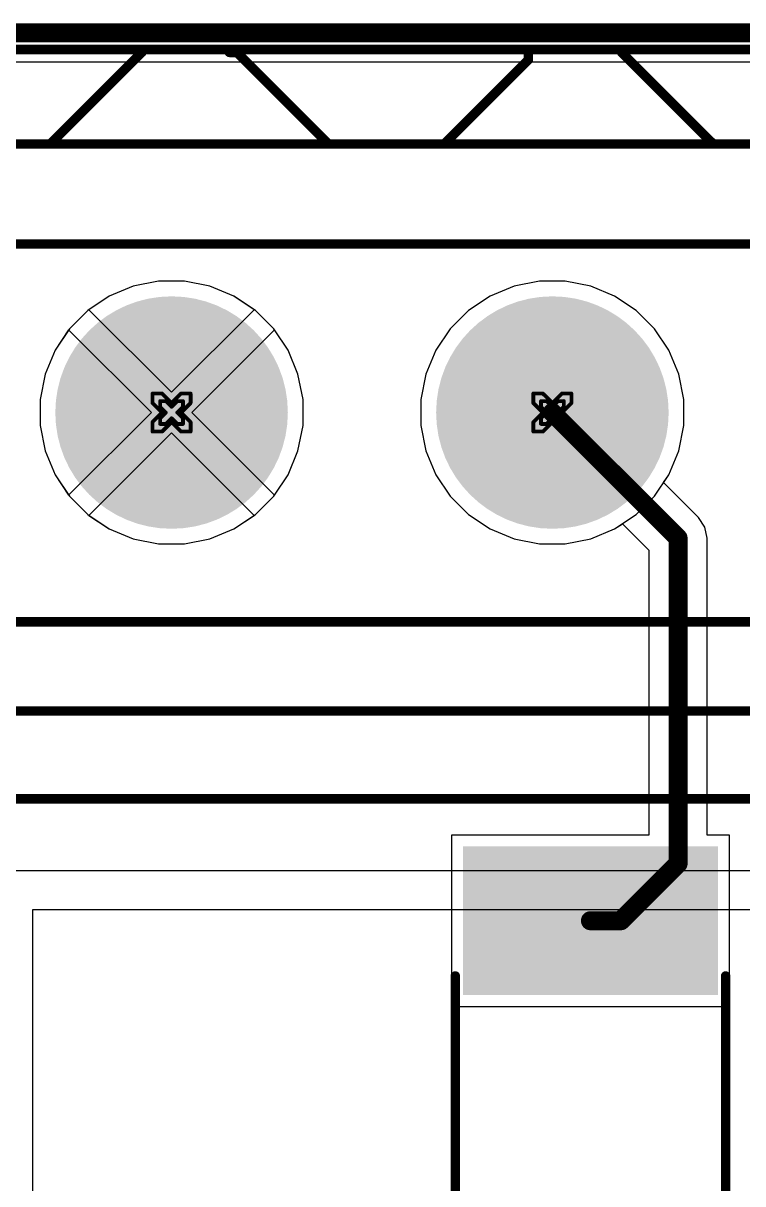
# Model space of a CAD drawing. Header units: inches. Extents: x 0 to 5401, y 0 to 5414.
# Drawn here: x 9.3 to 18.9, y 101.64 to 117.13 of the extents above; entities that cross this region are included whole.
import ezdxf

# ---------------------------------------------------------------- set-up
doc = ezdxf.new("R2010")
doc.units = ezdxf.units.IN
for name, color, linetype in [('Board Outline', 216, 'Continuous'), ('Bottom Layer', 5, 'Continuous'), ('Bottom Solder', 6, 'Continuous'), ('Drill Drawing', 1, 'Continuous'), ('Layer 1', 16, 'Continuous'), ('Layer 2', 76, 'Continuous'), ('Multi-Layer', 9, 'Continuous'), ('Pad Holes', 156, 'Continuous'), ('Top Layer', 1, 'Continuous'), ('Top Overlay', 2, 'Continuous'), ('Top Paste', 8, 'Continuous'), ('Top Solder', 216, 'Continuous')]:
    doc.layers.add(name, color=color, linetype=linetype)

# ---------------------------------------------------------------- blocks, each defined once
blk = doc.blocks.new('DB128L_5_08_3P_BK_S_186')
at = {"layer": 'Bottom Layer'}
h = blk.add_hatch(color=5, dxfattribs=at)
edge = h.paths.add_edge_path()
edge.add_arc((-5.08, 0), 1.5, 0, 360)
h = blk.add_hatch(color=5, dxfattribs=at)
edge = h.paths.add_edge_path()
edge.add_arc((0, 0), 1.5, 0, 360)
h = blk.add_hatch(color=5, dxfattribs=at)
edge = h.paths.add_edge_path()
edge.add_arc((5.08, 0), 1.5, 0, 360)
at = {"layer": 'Bottom Solder'}
h = blk.add_hatch(color=6, dxfattribs=at)
edge = h.paths.add_edge_path()
edge.add_arc((-5.08, 0), 1.551, 0, 360)
h = blk.add_hatch(color=6, dxfattribs=at)
edge = h.paths.add_edge_path()
edge.add_arc((0, 0), 1.551, 0, 360)
h = blk.add_hatch(color=6, dxfattribs=at)
edge = h.paths.add_edge_path()
edge.add_arc((5.08, 0), 1.551, 0, 360)
at = {"layer": 'Layer 1'}
h = blk.add_hatch(color=16, dxfattribs=at)
edge = h.paths.add_edge_path()
edge.add_arc((-5.08, 0), 1.5, 0, 360)
h = blk.add_hatch(color=16, dxfattribs=at)
edge = h.paths.add_edge_path()
edge.add_arc((0, 0), 1.5, 0, 360)
h = blk.add_hatch(color=16, dxfattribs=at)
edge = h.paths.add_edge_path()
edge.add_arc((5.08, 0), 1.5, 0, 360)
at = {"layer": 'Layer 2'}
h = blk.add_hatch(color=76, dxfattribs=at)
edge = h.paths.add_edge_path()
edge.add_arc((-5.08, 0), 1.5, 0, 360)
h = blk.add_hatch(color=76, dxfattribs=at)
edge = h.paths.add_edge_path()
edge.add_arc((0, 0), 1.5, 0, 360)
h = blk.add_hatch(color=76, dxfattribs=at)
edge = h.paths.add_edge_path()
edge.add_arc((5.08, 0), 1.5, 0, 360)
at = {"layer": 'Multi-Layer'}
h = blk.add_hatch(color=9, dxfattribs=at)
edge = h.paths.add_edge_path()
edge.add_arc((-5.08, 0), 1.5, 0, 360)
h = blk.add_hatch(color=9, dxfattribs=at)
edge = h.paths.add_edge_path()
edge.add_arc((0, 0), 1.5, 0, 360)
h = blk.add_hatch(color=9, dxfattribs=at)
edge = h.paths.add_edge_path()
edge.add_arc((5.08, 0), 1.5, 0, 360)
at = {"layer": 'Pad Holes'}
h = blk.add_hatch(color=7, dxfattribs=at)
edge = h.paths.add_edge_path()
edge.add_arc((-5.08, 0), 0.8, 0, 360)
h = blk.add_hatch(color=7, dxfattribs=at)
edge = h.paths.add_edge_path()
edge.add_arc((0, 0), 0.8, 0, 360)
h = blk.add_hatch(color=7, dxfattribs=at)
edge = h.paths.add_edge_path()
edge.add_arc((5.08, 0), 0.8, 0, 360)
at = {"layer": 'Top Layer'}
h = blk.add_hatch(color=1, dxfattribs=at)
edge = h.paths.add_edge_path()
edge.add_arc((-5.08, 0), 1.5, 0, 360)
h = blk.add_hatch(color=1, dxfattribs=at)
edge = h.paths.add_edge_path()
edge.add_arc((0, 0), 1.5, 0, 360)
h = blk.add_hatch(color=1, dxfattribs=at)
edge = h.paths.add_edge_path()
edge.add_arc((5.08, 0), 1.5, 0, 360)
at = {"layer": 'Top Solder'}
h = blk.add_hatch(color=216, dxfattribs=at)
edge = h.paths.add_edge_path()
edge.add_arc((-5.08, 0), 1.551, 0, 360)
h = blk.add_hatch(color=216, dxfattribs=at)
edge = h.paths.add_edge_path()
edge.add_arc((0, 0), 1.551, 0, 360)
h = blk.add_hatch(color=216, dxfattribs=at)
edge = h.paths.add_edge_path()
edge.add_arc((5.08, 0), 1.551, 0, 360)
at = {"layer": 'Top Overlay'}
for points in [[(-7.733, -4.846, 0.127, 0.127, 0), (-7.733, 5.154, 0.127, 0.127, 0)], [(7.327, 5.154, 0.127, 0.127, 0), (-7.733, 5.154, 0.127, 0.127, 0)], [(0.465, 5.154, 0.127, 0.127, 0), (-0.78, 5.154, 0.127, 0.127, 0)], [(7.327, 5.154, 0.127, 0.127, 0), (7.327, -4.846, 0.127, 0.127, 0)], [(8.22, 4.446, 0.127, 0.127, 0), (7.325, 4.446, 0.127, 0.127, 0)], [(8.22, 4.446, 0.127, 0.127, 0), (8.22, 3.257, 0.127, 0.127, 0)], [(7.327, 3.983, 0.127, 0.127, 0), (-7.733, 3.983, 0.127, 0.127, 0)], [(8.22, 3.257, 0.127, 0.127, 0), (7.325, 3.257, 0.127, 0.127, 0)], [(7.327, 2.794, 0.127, 0.127, 0), (-7.733, 2.794, 0.127, 0.127, 0)], [(-7.699, -2.249, 0.127, 0.127, 0), (-7.733, -2.215, 0.127, 0.127, 0)], [(7.327, -2.249, 0.127, 0.127, 0), (-7.699, -2.249, 0.127, 0.127, 0)], [(8.22, -3.174, 0.127, 0.127, 0), (7.325, -3.174, 0.127, 0.127, 0)], [(8.22, -3.174, 0.127, 0.127, 0), (8.22, -4.318, 0.127, 0.127, 0)], [(7.274, -3.584, 0.127, 0.127, 0), (-7.656, -3.584, 0.127, 0.127, 0)], [(-7.02, -3.584, 0.127, 0.127, 0), (-7.02, -3.612, 0.127, 0.127, 0)], [(-5.826, -4.806, 0.127, 0.127, 0), (-7.02, -3.612, 0.127, 0.127, 0)], [(-3.616, -3.584, 0.127, 0.127, 0), (-4.836, -4.803, 0.127, 0.127, 0)], [(-2.146, -3.584, 0.127, 0.127, 0), (-2.27, -3.584, 0.127, 0.127, 0)], [(-0.924, -4.806, 0.127, 0.127, 0), (-2.146, -3.584, 0.127, 0.127, 0)], [(1.444, -3.584, 0.127, 0.127, 0), (0.321, -4.708, 0.127, 0.127, 0)], [(4.209, -4.806, 0.127, 0.127, 0), (2.988, -3.584, 0.127, 0.127, 0)], [(6.671, -3.612, 0.127, 0.127, 0), (5.477, -4.806, 0.127, 0.127, 0)], [(6.671, -3.584, 0.127, 0.127, 0), (6.671, -3.612, 0.127, 0.127, 0)], [(8.22, -4.318, 0.127, 0.127, 0), (7.325, -4.318, 0.127, 0.127, 0)], [(0.321, -4.708, 0.127, 0.127, 0), (0.321, -4.806, 0.127, 0.127, 0)], [(7.297, -4.846, 0.127, 0.127, 0), (-7.703, -4.846, 0.127, 0.127, 0)], [(-4.836, -4.803, 0.127, 0.127, 0), (-4.836, -4.806, 0.127, 0.127, 0)], [(4.308, -4.806, 0.127, 0.127, 0), (4.209, -4.806, 0.127, 0.127, 0)]]:
    blk.add_lwpolyline(points, format="xyseb", dxfattribs=at)
for points in [[(-7.765, 5.154, 0.0635, 0.0635, 1), (-7.701, 5.154, 0.0635, 0.0635, 1)], [(-7.765, 5.154, 0.0635, 0.0635, 1), (-7.701, 5.154, 0.0635, 0.0635, 1)], [(-0.811, 5.154, 0.0635, 0.0635, 1), (-0.748, 5.154, 0.0635, 0.0635, 1)], [(0.433, 5.154, 0.0635, 0.0635, 1), (0.497, 5.154, 0.0635, 0.0635, 1)], [(7.295, 5.154, 0.0635, 0.0635, 1), (7.359, 5.154, 0.0635, 0.0635, 1)], [(7.295, 5.154, 0.0635, 0.0635, 1), (7.359, 5.154, 0.0635, 0.0635, 1)], [(7.293, 4.446, 0.0635, 0.0635, 1), (7.357, 4.446, 0.0635, 0.0635, 1)], [(8.188, 4.446, 0.0635, 0.0635, 1), (8.252, 4.446, 0.0635, 0.0635, 1)], [(8.188, 4.446, 0.0635, 0.0635, 1), (8.252, 4.446, 0.0635, 0.0635, 1)], [(-7.765, 3.983, 0.0635, 0.0635, 1), (-7.701, 3.983, 0.0635, 0.0635, 1)], [(7.295, 3.983, 0.0635, 0.0635, 1), (7.359, 3.983, 0.0635, 0.0635, 1)], [(7.293, 3.257, 0.0635, 0.0635, 1), (7.357, 3.257, 0.0635, 0.0635, 1)], [(8.188, 3.257, 0.0635, 0.0635, 1), (8.252, 3.257, 0.0635, 0.0635, 1)], [(8.188, 3.257, 0.0635, 0.0635, 1), (8.252, 3.257, 0.0635, 0.0635, 1)], [(-7.765, 2.794, 0.0635, 0.0635, 1), (-7.701, 2.794, 0.0635, 0.0635, 1)], [(7.295, 2.794, 0.0635, 0.0635, 1), (7.359, 2.794, 0.0635, 0.0635, 1)], [(-7.765, -2.215, 0.0635, 0.0635, 1), (-7.701, -2.215, 0.0635, 0.0635, 1)], [(-7.731, -2.249, 0.0635, 0.0635, 1), (-7.668, -2.249, 0.0635, 0.0635, 1)], [(-7.731, -2.249, 0.0635, 0.0635, 1), (-7.668, -2.249, 0.0635, 0.0635, 1)], [(7.295, -2.249, 0.0635, 0.0635, 1), (7.359, -2.249, 0.0635, 0.0635, 1)], [(7.293, -3.174, 0.0635, 0.0635, 1), (7.357, -3.174, 0.0635, 0.0635, 1)], [(8.188, -3.174, 0.0635, 0.0635, 1), (8.252, -3.174, 0.0635, 0.0635, 1)], [(8.188, -3.174, 0.0635, 0.0635, 1), (8.252, -3.174, 0.0635, 0.0635, 1)], [(-7.688, -3.584, 0.0635, 0.0635, 1), (-7.624, -3.584, 0.0635, 0.0635, 1)], [(-7.052, -3.584, 0.0635, 0.0635, 1), (-6.988, -3.584, 0.0635, 0.0635, 1)], [(-7.052, -3.612, 0.0635, 0.0635, 1), (-6.988, -3.612, 0.0635, 0.0635, 1)], [(-7.052, -3.612, 0.0635, 0.0635, 1), (-6.988, -3.612, 0.0635, 0.0635, 1)], [(-3.648, -3.584, 0.0635, 0.0635, 1), (-3.585, -3.584, 0.0635, 0.0635, 1)], [(-2.302, -3.584, 0.0635, 0.0635, 1), (-2.238, -3.584, 0.0635, 0.0635, 1)], [(-2.178, -3.584, 0.0635, 0.0635, 1), (-2.114, -3.584, 0.0635, 0.0635, 1)], [(-2.178, -3.584, 0.0635, 0.0635, 1), (-2.114, -3.584, 0.0635, 0.0635, 1)], [(1.412, -3.584, 0.0635, 0.0635, 1), (1.476, -3.584, 0.0635, 0.0635, 1)], [(2.956, -3.584, 0.0635, 0.0635, 1), (3.019, -3.584, 0.0635, 0.0635, 1)], [(6.639, -3.584, 0.0635, 0.0635, 1), (6.702, -3.584, 0.0635, 0.0635, 1)], [(6.639, -3.612, 0.0635, 0.0635, 1), (6.702, -3.612, 0.0635, 0.0635, 1)], [(6.639, -3.612, 0.0635, 0.0635, 1), (6.702, -3.612, 0.0635, 0.0635, 1)], [(7.242, -3.584, 0.0635, 0.0635, 1), (7.306, -3.584, 0.0635, 0.0635, 1)], [(7.293, -4.318, 0.0635, 0.0635, 1), (7.357, -4.318, 0.0635, 0.0635, 1)], [(8.188, -4.318, 0.0635, 0.0635, 1), (8.252, -4.318, 0.0635, 0.0635, 1)], [(8.188, -4.318, 0.0635, 0.0635, 1), (8.252, -4.318, 0.0635, 0.0635, 1)], [(0.289, -4.708, 0.0635, 0.0635, 1), (0.352, -4.708, 0.0635, 0.0635, 1)], [(0.289, -4.708, 0.0635, 0.0635, 1), (0.352, -4.708, 0.0635, 0.0635, 1)], [(-7.765, -4.846, 0.0635, 0.0635, 1), (-7.701, -4.846, 0.0635, 0.0635, 1)], [(-7.735, -4.846, 0.0635, 0.0635, 1), (-7.671, -4.846, 0.0635, 0.0635, 1)], [(-5.858, -4.806, 0.0635, 0.0635, 1), (-5.794, -4.806, 0.0635, 0.0635, 1)], [(-4.867, -4.803, 0.0635, 0.0635, 1), (-4.804, -4.803, 0.0635, 0.0635, 1)], [(-4.867, -4.803, 0.0635, 0.0635, 1), (-4.804, -4.803, 0.0635, 0.0635, 1)], [(-4.867, -4.806, 0.0635, 0.0635, 1), (-4.804, -4.806, 0.0635, 0.0635, 1)], [(-0.956, -4.806, 0.0635, 0.0635, 1), (-0.892, -4.806, 0.0635, 0.0635, 1)], [(0.289, -4.806, 0.0635, 0.0635, 1), (0.352, -4.806, 0.0635, 0.0635, 1)], [(4.178, -4.806, 0.0635, 0.0635, 1), (4.241, -4.806, 0.0635, 0.0635, 1)], [(4.178, -4.806, 0.0635, 0.0635, 1), (4.241, -4.806, 0.0635, 0.0635, 1)], [(4.277, -4.806, 0.0635, 0.0635, 1), (4.34, -4.806, 0.0635, 0.0635, 1)], [(5.445, -4.806, 0.0635, 0.0635, 1), (5.509, -4.806, 0.0635, 0.0635, 1)], [(7.265, -4.846, 0.0635, 0.0635, 1), (7.329, -4.846, 0.0635, 0.0635, 1)], [(7.295, -4.846, 0.0635, 0.0635, 1), (7.359, -4.846, 0.0635, 0.0635, 1)]]:
    blk.add_lwpolyline(points, format="xyseb", close=True, dxfattribs=at)
blk = doc.blocks.new('F____1812__205')
at = {"layer": 'Top Layer'}
for points in [[(-3.38, 1.6), (-1.6, 1.6), (-1.6, -1.6), (-3.38, -1.6)], [(1.6, 1.6), (3.38, 1.6), (3.38, -1.6), (1.6, -1.6)]]:
    blk.add_hatch(color=1, dxfattribs=at).paths.add_polyline_path(points)
at = {"layer": 'Top Paste'}
for points in [[(-3.38, 1.6), (-1.6, 1.6), (-1.6, -1.6), (-3.38, -1.6)], [(1.6, 1.6), (3.38, 1.6), (3.38, -1.6), (1.6, -1.6)]]:
    blk.add_hatch(color=8, dxfattribs=at).paths.add_polyline_path(points)
at = {"layer": 'Top Solder'}
for points in [[(-3.482, 1.702), (-1.498, 1.702), (-1.498, -1.702), (-3.482, -1.702)], [(1.498, 1.702), (3.482, 1.702), (3.482, -1.702), (1.498, -1.702)]]:
    blk.add_hatch(color=216, dxfattribs=at).paths.add_polyline_path(points)
at = {"layer": 'Top Overlay'}
for points in [[(1.854, 1.803, 0.127, 0.127, 0), (-1.753, 1.803, 0.127, 0.127, 0)], [(1.854, -1.803, 0.127, 0.127, 0), (-1.753, -1.803, 0.127, 0.127, 0)]]:
    blk.add_lwpolyline(points, format="xyseb", dxfattribs=at)
for points in [[(-1.784, 1.803, 0.0635, 0.0635, 1), (-1.721, 1.803, 0.0635, 0.0635, 1)], [(1.822, 1.803, 0.0635, 0.0635, 1), (1.886, 1.803, 0.0635, 0.0635, 1)], [(-1.784, -1.803, 0.0635, 0.0635, 1), (-1.721, -1.803, 0.0635, 0.0635, 1)], [(1.822, -1.803, 0.0635, 0.0635, 1), (1.886, -1.803, 0.0635, 0.0635, 1)]]:
    blk.add_lwpolyline(points, format="xyseb", close=True, dxfattribs=at)

msp = doc.modelspace()

# ---------------------------------------------------------------- linework, layer by layer
at = {"layer": 'Board Outline'}
msp.add_lwpolyline([(0, 117, 0.254, 0.254, 0), (150, 117, 0.254, 0.254, 0)], format="xyseb", dxfattribs=at)
at = {"layer": 'Bottom Layer'}
for p, q in [((4.517, 116.612), (94.856, 116.612)), ((10.766, 113.618), (10.447, 113.486)), ((11.105, 113.685), (10.766, 113.618)), ((11.45, 113.685), (11.105, 113.685)), ((11.789, 113.618), (11.45, 113.685)), ((12.108, 113.486), (11.789, 113.618)), ((15.846, 113.618), (15.527, 113.486)), ((16.185, 113.685), (15.846, 113.618)), ((16.53, 113.685), (16.185, 113.685)), ((16.869, 113.618), (16.53, 113.685)), ((17.188, 113.486), (16.869, 113.618)), ((10.447, 113.486), (10.175, 113.304)), ((12.381, 113.304), (12.108, 113.486)), ((15.527, 113.486), (15.24, 113.294)), ((17.476, 113.294), (17.188, 113.486)), ((10.175, 113.304), (11.278, 112.201)), ((11.278, 112.201), (12.381, 113.304)), ((15.24, 113.294), (14.995, 113.049)), ((17.72, 113.049), (17.476, 113.294)), ((9.905, 113.034), (9.723, 112.762)), ((11.008, 111.931), (9.905, 113.034)), ((12.65, 113.034), (11.547, 111.931)), ((12.832, 112.762), (12.65, 113.034)), ((14.995, 113.049), (14.803, 112.762)), ((17.912, 112.762), (17.72, 113.049)), ((9.723, 112.762), (9.591, 112.443)), ((12.964, 112.443), (12.832, 112.762)), ((14.803, 112.762), (14.671, 112.443)), ((18.044, 112.443), (17.912, 112.762)), ((9.591, 112.443), (9.524, 112.104)), ((13.032, 112.104), (12.964, 112.443)), ((14.671, 112.443), (14.604, 112.104)), ((18.112, 112.104), (18.044, 112.443)), ((9.524, 112.104), (9.524, 111.758)), ((13.032, 111.758), (13.032, 112.104)), ((14.604, 112.104), (14.604, 111.758)), ((18.112, 111.758), (18.112, 112.104)), ((9.905, 110.828), (11.008, 111.931)), ((11.547, 111.931), (12.65, 110.828)), ((9.524, 111.758), (9.591, 111.42)), ((12.964, 111.42), (13.032, 111.758)), ((14.604, 111.758), (14.671, 111.42)), ((18.044, 111.42), (18.112, 111.758)), ((11.278, 111.662), (10.175, 110.559)), ((12.381, 110.559), (11.278, 111.662)), ((9.591, 111.42), (9.723, 111.1)), ((12.832, 111.1), (12.964, 111.42)), ((14.671, 111.42), (14.803, 111.1)), ((17.912, 111.1), (18.044, 111.42)), ((9.723, 111.1), (9.905, 110.828)), ((12.65, 110.828), (12.832, 111.1)), ((14.803, 111.1), (14.995, 110.813)), ((17.72, 110.813), (17.912, 111.1)), ((14.995, 110.813), (15.24, 110.569)), ((17.476, 110.569), (17.72, 110.813)), ((10.175, 110.559), (10.447, 110.377)), ((12.108, 110.377), (12.381, 110.559)), ((15.24, 110.569), (15.527, 110.377)), ((17.188, 110.377), (17.476, 110.569)), ((10.447, 110.377), (10.766, 110.245)), ((11.789, 110.245), (12.108, 110.377)), ((15.527, 110.377), (15.846, 110.245)), ((16.869, 110.245), (17.188, 110.377)), ((10.766, 110.245), (11.105, 110.177)), ((11.105, 110.177), (11.45, 110.177)), ((11.45, 110.177), (11.789, 110.245)), ((15.846, 110.245), (16.185, 110.177)), ((16.185, 110.177), (16.53, 110.177)), ((16.53, 110.177), (16.869, 110.245))]:
    msp.add_line(p, q, dxfattribs=at)
at = {"layer": 'Drill Drawing'}
for points in [[(11.024, 112.058, 0.0508, 0.0508, 0), (11.024, 112.185, 0.0508, 0.0508, 0)], [(11.024, 112.185, 0.0508, 0.0508, 0), (11.151, 112.185, 0.0508, 0.0508, 0)], [(11.151, 112.185, 0.0508, 0.0508, 0), (11.278, 112.058, 0.0508, 0.0508, 0)], [(11.278, 112.058, 0.0508, 0.0508, 0), (11.405, 112.185, 0.0508, 0.0508, 0)], [(11.405, 112.185, 0.0508, 0.0508, 0), (11.532, 112.185, 0.0508, 0.0508, 0)], [(11.532, 112.058, 0.0508, 0.0508, 0), (11.532, 112.185, 0.0508, 0.0508, 0)], [(16.104, 112.058, 0.0508, 0.0508, 0), (16.104, 112.185, 0.0508, 0.0508, 0)], [(16.104, 112.185, 0.0508, 0.0508, 0), (16.231, 112.185, 0.0508, 0.0508, 0)], [(16.231, 112.185, 0.0508, 0.0508, 0), (16.358, 112.058, 0.0508, 0.0508, 0)], [(16.358, 112.058, 0.0508, 0.0508, 0), (16.485, 112.185, 0.0508, 0.0508, 0)], [(16.485, 112.185, 0.0508, 0.0508, 0), (16.612, 112.185, 0.0508, 0.0508, 0)], [(16.612, 112.058, 0.0508, 0.0508, 0), (16.612, 112.185, 0.0508, 0.0508, 0)], [(11.024, 112.058, 0.0508, 0.0508, 0), (11.151, 111.931, 0.0508, 0.0508, 0)], [(11.125, 112.007, 0.0508, 0.0508, 0), (11.125, 112.084, 0.0508, 0.0508, 0)], [(11.125, 112.084, 0.0508, 0.0508, 0), (11.201, 112.084, 0.0508, 0.0508, 0)], [(11.125, 112.007, 0.0508, 0.0508, 0), (11.201, 111.931, 0.0508, 0.0508, 0)], [(11.201, 112.084, 0.0508, 0.0508, 0), (11.278, 112.007, 0.0508, 0.0508, 0)], [(11.278, 112.007, 0.0508, 0.0508, 0), (11.354, 112.084, 0.0508, 0.0508, 0)], [(11.354, 112.084, 0.0508, 0.0508, 0), (11.43, 112.084, 0.0508, 0.0508, 0)], [(11.354, 111.931, 0.0508, 0.0508, 0), (11.43, 112.007, 0.0508, 0.0508, 0)], [(11.405, 111.931, 0.0508, 0.0508, 0), (11.532, 112.058, 0.0508, 0.0508, 0)], [(11.43, 112.007, 0.0508, 0.0508, 0), (11.43, 112.084, 0.0508, 0.0508, 0)], [(16.104, 112.058, 0.0508, 0.0508, 0), (16.231, 111.931, 0.0508, 0.0508, 0)], [(16.205, 112.007, 0.0508, 0.0508, 0), (16.205, 112.084, 0.0508, 0.0508, 0)], [(16.205, 112.084, 0.0508, 0.0508, 0), (16.281, 112.084, 0.0508, 0.0508, 0)], [(16.205, 112.007, 0.0508, 0.0508, 0), (16.281, 111.931, 0.0508, 0.0508, 0)], [(16.281, 112.084, 0.0508, 0.0508, 0), (16.358, 112.007, 0.0508, 0.0508, 0)], [(16.358, 112.007, 0.0508, 0.0508, 0), (16.434, 112.084, 0.0508, 0.0508, 0)], [(16.434, 112.084, 0.0508, 0.0508, 0), (16.51, 112.084, 0.0508, 0.0508, 0)], [(16.434, 111.931, 0.0508, 0.0508, 0), (16.51, 112.007, 0.0508, 0.0508, 0)], [(16.485, 111.931, 0.0508, 0.0508, 0), (16.612, 112.058, 0.0508, 0.0508, 0)], [(16.51, 112.007, 0.0508, 0.0508, 0), (16.51, 112.084, 0.0508, 0.0508, 0)], [(11.024, 111.804, 0.0508, 0.0508, 0), (11.151, 111.931, 0.0508, 0.0508, 0)], [(11.024, 111.677, 0.0508, 0.0508, 0), (11.024, 111.804, 0.0508, 0.0508, 0)], [(11.125, 111.855, 0.0508, 0.0508, 0), (11.201, 111.931, 0.0508, 0.0508, 0)], [(11.125, 111.779, 0.0508, 0.0508, 0), (11.125, 111.855, 0.0508, 0.0508, 0)], [(11.151, 111.677, 0.0508, 0.0508, 0), (11.278, 111.804, 0.0508, 0.0508, 0)], [(11.201, 111.779, 0.0508, 0.0508, 0), (11.278, 111.855, 0.0508, 0.0508, 0)], [(11.278, 111.855, 0.0508, 0.0508, 0), (11.354, 111.779, 0.0508, 0.0508, 0)], [(11.278, 111.804, 0.0508, 0.0508, 0), (11.405, 111.677, 0.0508, 0.0508, 0)], [(11.354, 111.931, 0.0508, 0.0508, 0), (11.43, 111.855, 0.0508, 0.0508, 0)], [(11.405, 111.931, 0.0508, 0.0508, 0), (11.532, 111.804, 0.0508, 0.0508, 0)], [(11.43, 111.779, 0.0508, 0.0508, 0), (11.43, 111.855, 0.0508, 0.0508, 0)], [(11.532, 111.677, 0.0508, 0.0508, 0), (11.532, 111.804, 0.0508, 0.0508, 0)], [(16.104, 111.804, 0.0508, 0.0508, 0), (16.231, 111.931, 0.0508, 0.0508, 0)], [(16.104, 111.677, 0.0508, 0.0508, 0), (16.104, 111.804, 0.0508, 0.0508, 0)], [(16.205, 111.855, 0.0508, 0.0508, 0), (16.281, 111.931, 0.0508, 0.0508, 0)], [(16.205, 111.779, 0.0508, 0.0508, 0), (16.205, 111.855, 0.0508, 0.0508, 0)], [(16.231, 111.677, 0.0508, 0.0508, 0), (16.358, 111.804, 0.0508, 0.0508, 0)], [(16.281, 111.779, 0.0508, 0.0508, 0), (16.358, 111.855, 0.0508, 0.0508, 0)], [(16.358, 111.855, 0.0508, 0.0508, 0), (16.434, 111.779, 0.0508, 0.0508, 0)], [(16.358, 111.804, 0.0508, 0.0508, 0), (16.485, 111.677, 0.0508, 0.0508, 0)], [(16.434, 111.931, 0.0508, 0.0508, 0), (16.51, 111.855, 0.0508, 0.0508, 0)], [(16.485, 111.931, 0.0508, 0.0508, 0), (16.612, 111.804, 0.0508, 0.0508, 0)], [(16.51, 111.779, 0.0508, 0.0508, 0), (16.51, 111.855, 0.0508, 0.0508, 0)], [(16.612, 111.677, 0.0508, 0.0508, 0), (16.612, 111.804, 0.0508, 0.0508, 0)], [(11.024, 111.677, 0.0508, 0.0508, 0), (11.151, 111.677, 0.0508, 0.0508, 0)], [(11.125, 111.779, 0.0508, 0.0508, 0), (11.201, 111.779, 0.0508, 0.0508, 0)], [(11.354, 111.779, 0.0508, 0.0508, 0), (11.43, 111.779, 0.0508, 0.0508, 0)], [(11.405, 111.677, 0.0508, 0.0508, 0), (11.532, 111.677, 0.0508, 0.0508, 0)], [(16.104, 111.677, 0.0508, 0.0508, 0), (16.231, 111.677, 0.0508, 0.0508, 0)], [(16.205, 111.779, 0.0508, 0.0508, 0), (16.281, 111.779, 0.0508, 0.0508, 0)], [(16.434, 111.779, 0.0508, 0.0508, 0), (16.51, 111.779, 0.0508, 0.0508, 0)], [(16.485, 111.677, 0.0508, 0.0508, 0), (16.612, 111.677, 0.0508, 0.0508, 0)]]:
    msp.add_lwpolyline(points, format="xyseb", dxfattribs=at)
for points in [[(11.011, 112.185, 0.0254, 0.0254, 1), (11.036, 112.185, 0.0254, 0.0254, 1)], [(11.011, 112.185, 0.0254, 0.0254, 1), (11.036, 112.185, 0.0254, 0.0254, 1)], [(11.138, 112.185, 0.0254, 0.0254, 1), (11.163, 112.185, 0.0254, 0.0254, 1)], [(11.138, 112.185, 0.0254, 0.0254, 1), (11.163, 112.185, 0.0254, 0.0254, 1)], [(11.392, 112.185, 0.0254, 0.0254, 1), (11.417, 112.185, 0.0254, 0.0254, 1)], [(11.392, 112.185, 0.0254, 0.0254, 1), (11.417, 112.185, 0.0254, 0.0254, 1)], [(11.519, 112.185, 0.0254, 0.0254, 1), (11.544, 112.185, 0.0254, 0.0254, 1)], [(11.519, 112.185, 0.0254, 0.0254, 1), (11.544, 112.185, 0.0254, 0.0254, 1)], [(16.091, 112.185, 0.0254, 0.0254, 1), (16.116, 112.185, 0.0254, 0.0254, 1)], [(16.091, 112.185, 0.0254, 0.0254, 1), (16.116, 112.185, 0.0254, 0.0254, 1)], [(16.218, 112.185, 0.0254, 0.0254, 1), (16.243, 112.185, 0.0254, 0.0254, 1)], [(16.218, 112.185, 0.0254, 0.0254, 1), (16.243, 112.185, 0.0254, 0.0254, 1)], [(16.472, 112.185, 0.0254, 0.0254, 1), (16.497, 112.185, 0.0254, 0.0254, 1)], [(16.472, 112.185, 0.0254, 0.0254, 1), (16.497, 112.185, 0.0254, 0.0254, 1)], [(16.599, 112.185, 0.0254, 0.0254, 1), (16.624, 112.185, 0.0254, 0.0254, 1)], [(16.599, 112.185, 0.0254, 0.0254, 1), (16.624, 112.185, 0.0254, 0.0254, 1)], [(11.011, 112.058, 0.0254, 0.0254, 1), (11.036, 112.058, 0.0254, 0.0254, 1)], [(11.011, 112.058, 0.0254, 0.0254, 1), (11.036, 112.058, 0.0254, 0.0254, 1)], [(11.113, 112.084, 0.0254, 0.0254, 1), (11.138, 112.084, 0.0254, 0.0254, 1)], [(11.113, 112.084, 0.0254, 0.0254, 1), (11.138, 112.084, 0.0254, 0.0254, 1)], [(11.113, 112.007, 0.0254, 0.0254, 1), (11.138, 112.007, 0.0254, 0.0254, 1)], [(11.113, 112.007, 0.0254, 0.0254, 1), (11.138, 112.007, 0.0254, 0.0254, 1)], [(11.189, 112.084, 0.0254, 0.0254, 1), (11.214, 112.084, 0.0254, 0.0254, 1)], [(11.189, 112.084, 0.0254, 0.0254, 1), (11.214, 112.084, 0.0254, 0.0254, 1)], [(11.265, 112.058, 0.0254, 0.0254, 1), (11.29, 112.058, 0.0254, 0.0254, 1)], [(11.265, 112.058, 0.0254, 0.0254, 1), (11.29, 112.058, 0.0254, 0.0254, 1)], [(11.265, 112.007, 0.0254, 0.0254, 1), (11.29, 112.007, 0.0254, 0.0254, 1)], [(11.265, 112.007, 0.0254, 0.0254, 1), (11.29, 112.007, 0.0254, 0.0254, 1)], [(11.341, 112.084, 0.0254, 0.0254, 1), (11.367, 112.084, 0.0254, 0.0254, 1)], [(11.341, 112.084, 0.0254, 0.0254, 1), (11.367, 112.084, 0.0254, 0.0254, 1)], [(11.417, 112.084, 0.0254, 0.0254, 1), (11.443, 112.084, 0.0254, 0.0254, 1)], [(11.417, 112.084, 0.0254, 0.0254, 1), (11.443, 112.084, 0.0254, 0.0254, 1)], [(11.417, 112.007, 0.0254, 0.0254, 1), (11.443, 112.007, 0.0254, 0.0254, 1)], [(11.417, 112.007, 0.0254, 0.0254, 1), (11.443, 112.007, 0.0254, 0.0254, 1)], [(11.519, 112.058, 0.0254, 0.0254, 1), (11.544, 112.058, 0.0254, 0.0254, 1)], [(11.519, 112.058, 0.0254, 0.0254, 1), (11.544, 112.058, 0.0254, 0.0254, 1)], [(16.091, 112.058, 0.0254, 0.0254, 1), (16.116, 112.058, 0.0254, 0.0254, 1)], [(16.091, 112.058, 0.0254, 0.0254, 1), (16.116, 112.058, 0.0254, 0.0254, 1)], [(16.193, 112.084, 0.0254, 0.0254, 1), (16.218, 112.084, 0.0254, 0.0254, 1)], [(16.193, 112.084, 0.0254, 0.0254, 1), (16.218, 112.084, 0.0254, 0.0254, 1)], [(16.193, 112.007, 0.0254, 0.0254, 1), (16.218, 112.007, 0.0254, 0.0254, 1)], [(16.193, 112.007, 0.0254, 0.0254, 1), (16.218, 112.007, 0.0254, 0.0254, 1)], [(16.269, 112.084, 0.0254, 0.0254, 1), (16.294, 112.084, 0.0254, 0.0254, 1)], [(16.269, 112.084, 0.0254, 0.0254, 1), (16.294, 112.084, 0.0254, 0.0254, 1)], [(16.345, 112.058, 0.0254, 0.0254, 1), (16.37, 112.058, 0.0254, 0.0254, 1)], [(16.345, 112.058, 0.0254, 0.0254, 1), (16.37, 112.058, 0.0254, 0.0254, 1)], [(16.345, 112.007, 0.0254, 0.0254, 1), (16.37, 112.007, 0.0254, 0.0254, 1)], [(16.345, 112.007, 0.0254, 0.0254, 1), (16.37, 112.007, 0.0254, 0.0254, 1)], [(16.421, 112.084, 0.0254, 0.0254, 1), (16.447, 112.084, 0.0254, 0.0254, 1)], [(16.421, 112.084, 0.0254, 0.0254, 1), (16.447, 112.084, 0.0254, 0.0254, 1)], [(16.497, 112.084, 0.0254, 0.0254, 1), (16.523, 112.084, 0.0254, 0.0254, 1)], [(16.497, 112.084, 0.0254, 0.0254, 1), (16.523, 112.084, 0.0254, 0.0254, 1)], [(16.497, 112.007, 0.0254, 0.0254, 1), (16.523, 112.007, 0.0254, 0.0254, 1)], [(16.497, 112.007, 0.0254, 0.0254, 1), (16.523, 112.007, 0.0254, 0.0254, 1)], [(16.599, 112.058, 0.0254, 0.0254, 1), (16.624, 112.058, 0.0254, 0.0254, 1)], [(16.599, 112.058, 0.0254, 0.0254, 1), (16.624, 112.058, 0.0254, 0.0254, 1)], [(11.011, 111.804, 0.0254, 0.0254, 1), (11.036, 111.804, 0.0254, 0.0254, 1)], [(11.011, 111.804, 0.0254, 0.0254, 1), (11.036, 111.804, 0.0254, 0.0254, 1)], [(11.113, 111.855, 0.0254, 0.0254, 1), (11.138, 111.855, 0.0254, 0.0254, 1)], [(11.113, 111.855, 0.0254, 0.0254, 1), (11.138, 111.855, 0.0254, 0.0254, 1)], [(11.138, 111.931, 0.0254, 0.0254, 1), (11.163, 111.931, 0.0254, 0.0254, 1)], [(11.138, 111.931, 0.0254, 0.0254, 1), (11.163, 111.931, 0.0254, 0.0254, 1)], [(11.189, 111.931, 0.0254, 0.0254, 1), (11.214, 111.931, 0.0254, 0.0254, 1)], [(11.189, 111.931, 0.0254, 0.0254, 1), (11.214, 111.931, 0.0254, 0.0254, 1)], [(11.265, 111.855, 0.0254, 0.0254, 1), (11.29, 111.855, 0.0254, 0.0254, 1)], [(11.265, 111.855, 0.0254, 0.0254, 1), (11.29, 111.855, 0.0254, 0.0254, 1)], [(11.265, 111.804, 0.0254, 0.0254, 1), (11.29, 111.804, 0.0254, 0.0254, 1)], [(11.265, 111.804, 0.0254, 0.0254, 1), (11.29, 111.804, 0.0254, 0.0254, 1)], [(11.341, 111.931, 0.0254, 0.0254, 1), (11.367, 111.931, 0.0254, 0.0254, 1)], [(11.341, 111.931, 0.0254, 0.0254, 1), (11.367, 111.931, 0.0254, 0.0254, 1)], [(11.392, 111.931, 0.0254, 0.0254, 1), (11.417, 111.931, 0.0254, 0.0254, 1)], [(11.392, 111.931, 0.0254, 0.0254, 1), (11.417, 111.931, 0.0254, 0.0254, 1)], [(11.417, 111.855, 0.0254, 0.0254, 1), (11.443, 111.855, 0.0254, 0.0254, 1)], [(11.417, 111.855, 0.0254, 0.0254, 1), (11.443, 111.855, 0.0254, 0.0254, 1)], [(11.519, 111.804, 0.0254, 0.0254, 1), (11.544, 111.804, 0.0254, 0.0254, 1)], [(11.519, 111.804, 0.0254, 0.0254, 1), (11.544, 111.804, 0.0254, 0.0254, 1)], [(16.091, 111.804, 0.0254, 0.0254, 1), (16.116, 111.804, 0.0254, 0.0254, 1)], [(16.091, 111.804, 0.0254, 0.0254, 1), (16.116, 111.804, 0.0254, 0.0254, 1)], [(16.193, 111.855, 0.0254, 0.0254, 1), (16.218, 111.855, 0.0254, 0.0254, 1)], [(16.193, 111.855, 0.0254, 0.0254, 1), (16.218, 111.855, 0.0254, 0.0254, 1)], [(16.218, 111.931, 0.0254, 0.0254, 1), (16.243, 111.931, 0.0254, 0.0254, 1)], [(16.218, 111.931, 0.0254, 0.0254, 1), (16.243, 111.931, 0.0254, 0.0254, 1)], [(16.269, 111.931, 0.0254, 0.0254, 1), (16.294, 111.931, 0.0254, 0.0254, 1)], [(16.269, 111.931, 0.0254, 0.0254, 1), (16.294, 111.931, 0.0254, 0.0254, 1)], [(16.345, 111.855, 0.0254, 0.0254, 1), (16.37, 111.855, 0.0254, 0.0254, 1)], [(16.345, 111.855, 0.0254, 0.0254, 1), (16.37, 111.855, 0.0254, 0.0254, 1)], [(16.345, 111.804, 0.0254, 0.0254, 1), (16.37, 111.804, 0.0254, 0.0254, 1)], [(16.345, 111.804, 0.0254, 0.0254, 1), (16.37, 111.804, 0.0254, 0.0254, 1)], [(16.421, 111.931, 0.0254, 0.0254, 1), (16.447, 111.931, 0.0254, 0.0254, 1)], [(16.421, 111.931, 0.0254, 0.0254, 1), (16.447, 111.931, 0.0254, 0.0254, 1)], [(16.472, 111.931, 0.0254, 0.0254, 1), (16.497, 111.931, 0.0254, 0.0254, 1)], [(16.472, 111.931, 0.0254, 0.0254, 1), (16.497, 111.931, 0.0254, 0.0254, 1)], [(16.497, 111.855, 0.0254, 0.0254, 1), (16.523, 111.855, 0.0254, 0.0254, 1)], [(16.497, 111.855, 0.0254, 0.0254, 1), (16.523, 111.855, 0.0254, 0.0254, 1)], [(16.599, 111.804, 0.0254, 0.0254, 1), (16.624, 111.804, 0.0254, 0.0254, 1)], [(16.599, 111.804, 0.0254, 0.0254, 1), (16.624, 111.804, 0.0254, 0.0254, 1)], [(11.011, 111.677, 0.0254, 0.0254, 1), (11.036, 111.677, 0.0254, 0.0254, 1)], [(11.011, 111.677, 0.0254, 0.0254, 1), (11.036, 111.677, 0.0254, 0.0254, 1)], [(11.113, 111.779, 0.0254, 0.0254, 1), (11.138, 111.779, 0.0254, 0.0254, 1)], [(11.113, 111.779, 0.0254, 0.0254, 1), (11.138, 111.779, 0.0254, 0.0254, 1)], [(11.138, 111.677, 0.0254, 0.0254, 1), (11.163, 111.677, 0.0254, 0.0254, 1)], [(11.138, 111.677, 0.0254, 0.0254, 1), (11.163, 111.677, 0.0254, 0.0254, 1)], [(11.189, 111.779, 0.0254, 0.0254, 1), (11.214, 111.779, 0.0254, 0.0254, 1)], [(11.189, 111.779, 0.0254, 0.0254, 1), (11.214, 111.779, 0.0254, 0.0254, 1)], [(11.341, 111.779, 0.0254, 0.0254, 1), (11.367, 111.779, 0.0254, 0.0254, 1)], [(11.341, 111.779, 0.0254, 0.0254, 1), (11.367, 111.779, 0.0254, 0.0254, 1)], [(11.392, 111.677, 0.0254, 0.0254, 1), (11.417, 111.677, 0.0254, 0.0254, 1)], [(11.392, 111.677, 0.0254, 0.0254, 1), (11.417, 111.677, 0.0254, 0.0254, 1)], [(11.417, 111.779, 0.0254, 0.0254, 1), (11.443, 111.779, 0.0254, 0.0254, 1)], [(11.417, 111.779, 0.0254, 0.0254, 1), (11.443, 111.779, 0.0254, 0.0254, 1)], [(11.519, 111.677, 0.0254, 0.0254, 1), (11.544, 111.677, 0.0254, 0.0254, 1)], [(11.519, 111.677, 0.0254, 0.0254, 1), (11.544, 111.677, 0.0254, 0.0254, 1)], [(16.091, 111.677, 0.0254, 0.0254, 1), (16.116, 111.677, 0.0254, 0.0254, 1)], [(16.091, 111.677, 0.0254, 0.0254, 1), (16.116, 111.677, 0.0254, 0.0254, 1)], [(16.193, 111.779, 0.0254, 0.0254, 1), (16.218, 111.779, 0.0254, 0.0254, 1)], [(16.193, 111.779, 0.0254, 0.0254, 1), (16.218, 111.779, 0.0254, 0.0254, 1)], [(16.218, 111.677, 0.0254, 0.0254, 1), (16.243, 111.677, 0.0254, 0.0254, 1)], [(16.218, 111.677, 0.0254, 0.0254, 1), (16.243, 111.677, 0.0254, 0.0254, 1)], [(16.269, 111.779, 0.0254, 0.0254, 1), (16.294, 111.779, 0.0254, 0.0254, 1)], [(16.269, 111.779, 0.0254, 0.0254, 1), (16.294, 111.779, 0.0254, 0.0254, 1)], [(16.421, 111.779, 0.0254, 0.0254, 1), (16.447, 111.779, 0.0254, 0.0254, 1)], [(16.421, 111.779, 0.0254, 0.0254, 1), (16.447, 111.779, 0.0254, 0.0254, 1)], [(16.472, 111.677, 0.0254, 0.0254, 1), (16.497, 111.677, 0.0254, 0.0254, 1)], [(16.472, 111.677, 0.0254, 0.0254, 1), (16.497, 111.677, 0.0254, 0.0254, 1)], [(16.497, 111.779, 0.0254, 0.0254, 1), (16.523, 111.779, 0.0254, 0.0254, 1)], [(16.497, 111.779, 0.0254, 0.0254, 1), (16.523, 111.779, 0.0254, 0.0254, 1)], [(16.599, 111.677, 0.0254, 0.0254, 1), (16.624, 111.677, 0.0254, 0.0254, 1)], [(16.599, 111.677, 0.0254, 0.0254, 1), (16.624, 111.677, 0.0254, 0.0254, 1)]]:
    msp.add_lwpolyline(points, format="xyseb", close=True, dxfattribs=at)
at = {"layer": 'Layer 1'}
for p, q in [((4.603, 116.612), (145.397, 116.612)), ((10.766, 113.618), (10.447, 113.486)), ((11.105, 113.685), (10.766, 113.618)), ((11.45, 113.685), (11.105, 113.685)), ((11.789, 113.618), (11.45, 113.685)), ((12.108, 113.486), (11.789, 113.618)), ((15.846, 113.618), (15.527, 113.486)), ((16.185, 113.685), (15.846, 113.618)), ((16.53, 113.685), (16.185, 113.685)), ((16.869, 113.618), (16.53, 113.685)), ((17.188, 113.486), (16.869, 113.618)), ((10.447, 113.486), (10.16, 113.294)), ((12.396, 113.294), (12.108, 113.486)), ((15.527, 113.486), (15.24, 113.294)), ((17.476, 113.294), (17.188, 113.486)), ((10.16, 113.294), (9.915, 113.049)), ((12.64, 113.049), (12.396, 113.294)), ((15.24, 113.294), (14.995, 113.049)), ((17.72, 113.049), (17.476, 113.294)), ((9.915, 113.049), (9.723, 112.762)), ((12.832, 112.762), (12.64, 113.049)), ((14.995, 113.049), (14.803, 112.762)), ((17.912, 112.762), (17.72, 113.049)), ((9.723, 112.762), (9.591, 112.443)), ((12.964, 112.443), (12.832, 112.762)), ((14.803, 112.762), (14.671, 112.443)), ((18.044, 112.443), (17.912, 112.762)), ((9.591, 112.443), (9.524, 112.104)), ((13.032, 112.104), (12.964, 112.443)), ((14.671, 112.443), (14.604, 112.104)), ((18.112, 112.104), (18.044, 112.443)), ((9.524, 112.104), (9.524, 111.758)), ((13.032, 111.758), (13.032, 112.104)), ((14.604, 112.104), (14.604, 111.758)), ((18.112, 111.758), (18.112, 112.104)), ((9.524, 111.758), (9.591, 111.42)), ((12.964, 111.42), (13.032, 111.758)), ((14.604, 111.758), (14.671, 111.42)), ((18.044, 111.42), (18.112, 111.758)), ((9.591, 111.42), (9.723, 111.1)), ((12.832, 111.1), (12.964, 111.42)), ((14.671, 111.42), (14.803, 111.1)), ((17.912, 111.1), (18.044, 111.42)), ((9.723, 111.1), (9.915, 110.813)), ((12.64, 110.813), (12.832, 111.1)), ((14.803, 111.1), (14.995, 110.813)), ((17.72, 110.813), (17.912, 111.1)), ((9.915, 110.813), (10.16, 110.569)), ((12.396, 110.569), (12.64, 110.813)), ((14.995, 110.813), (15.24, 110.569)), ((17.476, 110.569), (17.72, 110.813)), ((10.16, 110.569), (10.447, 110.377)), ((12.108, 110.377), (12.396, 110.569)), ((15.24, 110.569), (15.527, 110.377)), ((17.188, 110.377), (17.476, 110.569)), ((10.447, 110.377), (10.766, 110.245)), ((11.789, 110.245), (12.108, 110.377)), ((15.527, 110.377), (15.846, 110.245)), ((16.869, 110.245), (17.188, 110.377)), ((10.766, 110.245), (11.105, 110.177)), ((11.105, 110.177), (11.45, 110.177)), ((11.45, 110.177), (11.789, 110.245)), ((15.846, 110.245), (16.185, 110.177)), ((16.185, 110.177), (16.53, 110.177)), ((16.53, 110.177), (16.869, 110.245)), ((92.939, 105.816), (8.239, 105.816)), ((9.428, 95.497), (9.428, 105.298)), ((9.428, 105.298), (92.421, 105.298))]:
    msp.add_line(p, q, dxfattribs=at)
at = {"layer": 'Layer 2'}
for p, q in [((4.603, 116.612), (94.856, 116.612)), ((10.766, 113.618), (10.447, 113.486)), ((11.105, 113.685), (10.766, 113.618)), ((11.45, 113.685), (11.105, 113.685)), ((11.789, 113.618), (11.45, 113.685)), ((12.108, 113.486), (11.789, 113.618)), ((15.846, 113.618), (15.527, 113.486)), ((16.185, 113.685), (15.846, 113.618)), ((16.53, 113.685), (16.185, 113.685)), ((16.869, 113.618), (16.53, 113.685)), ((17.188, 113.486), (16.869, 113.618)), ((10.447, 113.486), (10.16, 113.294)), ((12.396, 113.294), (12.108, 113.486)), ((15.527, 113.486), (15.24, 113.294)), ((17.476, 113.294), (17.188, 113.486)), ((10.16, 113.294), (9.915, 113.049)), ((12.64, 113.049), (12.396, 113.294)), ((15.24, 113.294), (14.995, 113.049)), ((17.72, 113.049), (17.476, 113.294)), ((9.915, 113.049), (9.723, 112.762)), ((12.832, 112.762), (12.64, 113.049)), ((14.995, 113.049), (14.803, 112.762)), ((17.912, 112.762), (17.72, 113.049)), ((9.723, 112.762), (9.591, 112.443)), ((12.964, 112.443), (12.832, 112.762)), ((14.803, 112.762), (14.671, 112.443)), ((18.044, 112.443), (17.912, 112.762)), ((9.591, 112.443), (9.524, 112.104)), ((13.032, 112.104), (12.964, 112.443)), ((14.671, 112.443), (14.604, 112.104)), ((18.112, 112.104), (18.044, 112.443)), ((9.524, 112.104), (9.524, 111.758)), ((13.032, 111.758), (13.032, 112.104)), ((14.604, 112.104), (14.604, 111.758)), ((18.112, 111.758), (18.112, 112.104)), ((9.524, 111.758), (9.591, 111.42)), ((12.964, 111.42), (13.032, 111.758)), ((14.604, 111.758), (14.671, 111.42)), ((18.044, 111.42), (18.112, 111.758)), ((9.591, 111.42), (9.723, 111.1)), ((12.832, 111.1), (12.964, 111.42)), ((14.671, 111.42), (14.803, 111.1)), ((17.912, 111.1), (18.044, 111.42)), ((9.723, 111.1), (9.915, 110.813)), ((12.64, 110.813), (12.832, 111.1)), ((14.803, 111.1), (14.995, 110.813)), ((17.72, 110.813), (17.912, 111.1)), ((9.915, 110.813), (10.16, 110.569)), ((12.396, 110.569), (12.64, 110.813)), ((14.995, 110.813), (15.24, 110.569)), ((17.476, 110.569), (17.72, 110.813)), ((10.16, 110.569), (10.447, 110.377)), ((12.108, 110.377), (12.396, 110.569)), ((15.24, 110.569), (15.527, 110.377)), ((17.188, 110.377), (17.476, 110.569)), ((10.447, 110.377), (10.766, 110.245)), ((11.789, 110.245), (12.108, 110.377)), ((15.527, 110.377), (15.846, 110.245)), ((16.869, 110.245), (17.188, 110.377)), ((10.766, 110.245), (11.105, 110.177)), ((11.105, 110.177), (11.45, 110.177)), ((11.45, 110.177), (11.789, 110.245)), ((15.846, 110.245), (16.185, 110.177)), ((16.185, 110.177), (16.53, 110.177)), ((16.53, 110.177), (16.869, 110.245))]:
    msp.add_line(p, q, dxfattribs=at)
at = {"layer": 'Top Layer'}
for p, q in [((5.795, 116.612), (94.847, 116.612)), ((10.766, 113.618), (10.447, 113.486)), ((11.105, 113.685), (10.766, 113.618)), ((11.45, 113.685), (11.105, 113.685)), ((11.789, 113.618), (11.45, 113.685)), ((12.108, 113.486), (11.789, 113.618)), ((15.846, 113.618), (15.527, 113.486)), ((16.185, 113.685), (15.846, 113.618)), ((16.53, 113.685), (16.185, 113.685)), ((16.869, 113.618), (16.53, 113.685)), ((17.188, 113.486), (16.869, 113.618)), ((10.447, 113.486), (10.175, 113.304)), ((12.381, 113.304), (12.108, 113.486)), ((15.527, 113.486), (15.24, 113.294)), ((17.476, 113.294), (17.188, 113.486)), ((10.175, 113.304), (11.278, 112.201)), ((11.278, 112.201), (12.381, 113.304)), ((15.24, 113.294), (14.995, 113.049)), ((17.72, 113.049), (17.476, 113.294)), ((9.905, 113.034), (9.723, 112.762)), ((11.008, 111.931), (9.905, 113.034)), ((12.65, 113.034), (11.547, 111.931)), ((12.832, 112.762), (12.65, 113.034)), ((14.995, 113.049), (14.803, 112.762)), ((17.912, 112.762), (17.72, 113.049)), ((9.723, 112.762), (9.591, 112.443)), ((12.964, 112.443), (12.832, 112.762)), ((14.803, 112.762), (14.671, 112.443)), ((18.044, 112.443), (17.912, 112.762)), ((9.591, 112.443), (9.524, 112.104)), ((13.032, 112.104), (12.964, 112.443)), ((14.671, 112.443), (14.604, 112.104)), ((18.112, 112.104), (18.044, 112.443)), ((9.524, 112.104), (9.524, 111.758)), ((13.032, 111.758), (13.032, 112.104)), ((14.604, 112.104), (14.604, 111.758)), ((18.112, 111.758), (18.112, 112.104)), ((9.905, 110.828), (11.008, 111.931)), ((11.547, 111.931), (12.65, 110.828)), ((9.524, 111.758), (9.591, 111.42)), ((12.964, 111.42), (13.032, 111.758)), ((14.604, 111.758), (14.671, 111.42)), ((18.044, 111.42), (18.112, 111.758)), ((11.278, 111.662), (10.175, 110.559)), ((12.381, 110.559), (11.278, 111.662)), ((9.591, 111.42), (9.723, 111.1)), ((12.832, 111.1), (12.964, 111.42)), ((14.671, 111.42), (14.803, 111.1)), ((17.912, 111.1), (18.044, 111.42)), ((9.723, 111.1), (9.905, 110.828)), ((12.65, 110.828), (12.832, 111.1)), ((14.803, 111.1), (14.995, 110.813)), ((17.842, 110.996), (17.912, 111.1)), ((18.309, 110.529), (17.842, 110.996)), ((14.995, 110.813), (15.24, 110.569)), ((10.175, 110.559), (10.447, 110.377)), ((12.108, 110.377), (12.381, 110.559)), ((15.24, 110.569), (15.527, 110.377)), ((17.188, 110.377), (17.293, 110.447)), ((17.293, 110.447), (17.646, 110.094)), ((18.393, 110.403), (18.309, 110.529)), ((10.447, 110.377), (10.766, 110.245)), ((11.789, 110.245), (12.108, 110.377)), ((15.527, 110.377), (15.846, 110.245)), ((16.869, 110.245), (17.188, 110.377)), ((18.422, 110.255), (18.393, 110.403)), ((10.766, 110.245), (11.105, 110.177)), ((11.105, 110.177), (11.45, 110.177)), ((11.45, 110.177), (11.789, 110.245)), ((15.846, 110.245), (16.185, 110.177)), ((16.185, 110.177), (16.53, 110.177)), ((16.53, 110.177), (16.869, 110.245)), ((18.422, 106.293), (18.422, 110.255)), ((17.646, 110.094), (17.646, 106.293)), ((17.646, 106.293), (15.012, 106.293)), ((15.012, 106.293), (15.012, 104.005)), ((18.72, 106.293), (18.422, 106.293)), ((18.72, 104.005), (18.72, 106.293)), ((15.012, 104.005), (18.72, 104.005))]:
    msp.add_line(p, q, dxfattribs=at)
for points in [[(16.358, 111.931, 0.254, 0.254, 0), (18.034, 110.255, 0.254, 0.254, 0)], [(18.034, 105.912, 0.254, 0.254, 0), (18.034, 110.255, 0.254, 0.254, 0)], [(17.271, 105.149, 0.254, 0.254, 0), (18.034, 105.912, 0.254, 0.254, 0)], [(16.866, 105.149, 0.254, 0.254, 0), (17.271, 105.149, 0.254, 0.254, 0)]]:
    msp.add_lwpolyline(points, format="xyseb", dxfattribs=at)
for points in [[(16.294, 111.931, 0.127, 0.127, 1), (16.421, 111.931, 0.127, 0.127, 1)], [(17.971, 110.255, 0.127, 0.127, 1), (18.098, 110.255, 0.127, 0.127, 1)], [(17.971, 110.255, 0.127, 0.127, 1), (18.098, 110.255, 0.127, 0.127, 1)], [(17.971, 105.912, 0.127, 0.127, 1), (18.098, 105.912, 0.127, 0.127, 1)], [(17.971, 105.912, 0.127, 0.127, 1), (18.098, 105.912, 0.127, 0.127, 1)], [(16.802, 105.149, 0.127, 0.127, 1), (16.929, 105.149, 0.127, 0.127, 1)], [(17.208, 105.149, 0.127, 0.127, 1), (17.335, 105.149, 0.127, 0.127, 1)], [(17.208, 105.149, 0.127, 0.127, 1), (17.335, 105.149, 0.127, 0.127, 1)]]:
    msp.add_lwpolyline(points, format="xyseb", close=True, dxfattribs=at)

# ---------------------------------------------------------------- block references
for name, p, rotation in [('DB128L_5_08_3P_BK_S_186', (16.358, 111.931), 180), ('F____1812__205', (16.866, 102.659), 270)]:
    msp.add_blockref(name, p, dxfattribs=dict(rotation=rotation))

doc.saveas('drawing.dxf')
